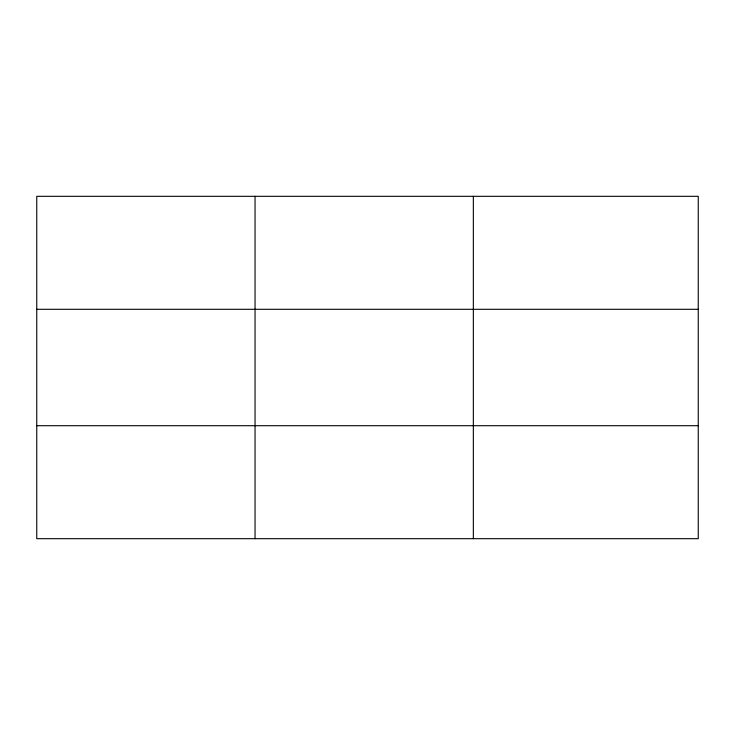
<?xml version="1.0" encoding="UTF-8"?>
<svg xmlns="http://www.w3.org/2000/svg" width="735" height="735" viewBox="0 0 735 735"><rect width="100%" height="100%" fill="white"/><g stroke="black" fill="none" stroke-linecap="round" stroke-linejoin="round"><path stroke-width="1.1" d="M255.045 538.682L255.045 196.319M473.34 538.682L473.34 196.319M698.25 425.703L698.25 538.682L36.75 538.682L36.75 196.319L698.25 196.319L698.25 425.703L36.75 425.703M36.75 309.297L698.25 309.297"/></g></svg>
